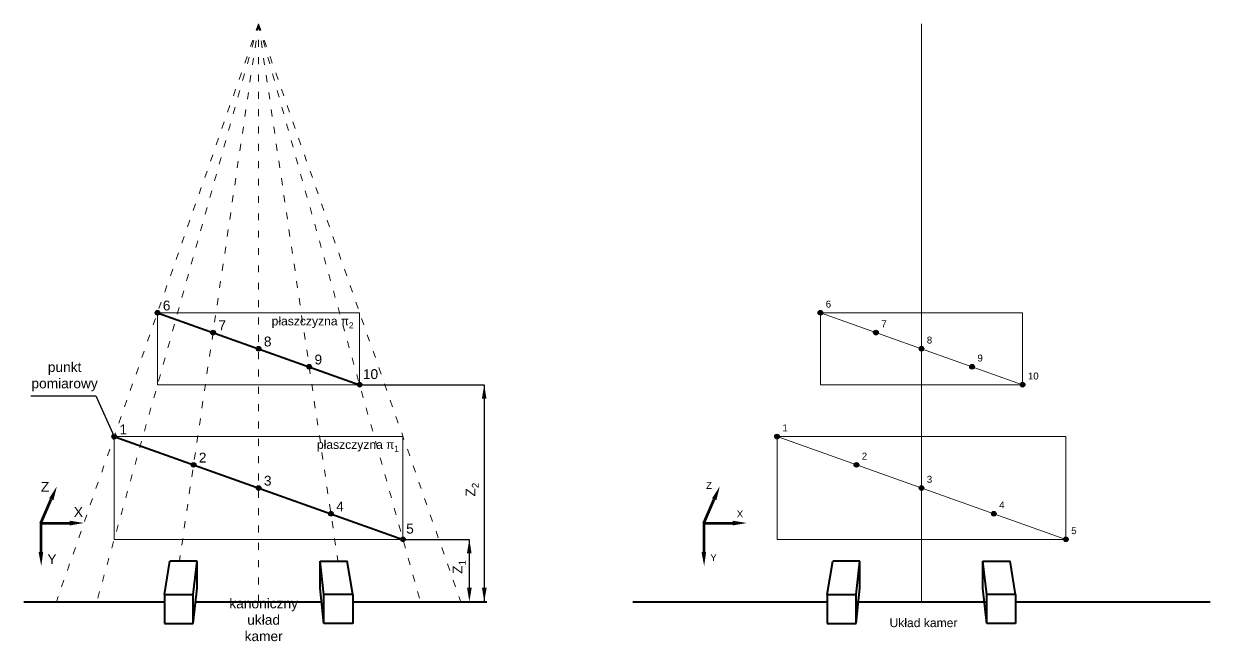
# Model space of a CAD drawing. Header units: millimetres. Extents: x 155 to 5108, y -52 to 2474.
# Drawn here: x 3053 to 5108, y 246 to 1314 of the extents above; entities that cross this region are included whole.
import ezdxf

# ---------------------------------------------------------------- set-up
doc = ezdxf.new("R2010")
doc.units = ezdxf.units.MM
doc.linetypes.add('ACAD_ISO03W100', pattern=[30, 12, -18])
for name, color, linetype, lineweight in [('ciągła cienka', 3, 'Continuous', 30), ('pomoc', 253, 'Continuous', 20), ('punkty', 18, 'Continuous', 30), ('rys_cienka', 7, 'Continuous', 40), ('siatka_kam', 90, 'Continuous', 30), ('tekst', 2, 'Continuous', 40), ('ukl_wspol', 32, 'Continuous', 100)]:
    doc.layers.add(name, color=color, linetype=linetype, lineweight=lineweight)
doc.styles.get("Standard").update_dxf_attribs({"font": 'arial.ttf'})

# ---------------------------------------------------------------- blocks, each defined once
blk = doc.blocks.new('grot strzalki')
at = {"layer": 'ciągła cienka'}
blk.add_solid([(-0.58, -3.5), (0.58, -3.5), (0, 0)], dxfattribs=at)

msp = doc.modelspace()

# ---------------------------------------------------------------- hatches: boundary and pattern name
at = {"layer": 'punkty'}
h = msp.add_hatch(color=256, dxfattribs=at)
h.dxf.hatch_style = 1
h.paths.add_polyline_path([(3288.948, 814.152, 1), (3280.948, 814.152, 1)])
h = msp.add_hatch(color=256, dxfattribs=at)
h.dxf.hatch_style = 1
h.paths.add_polyline_path([(4436.678, 814.152, 1), (4428.678, 814.152, 1)])
h = msp.add_hatch(color=256, dxfattribs=at)
h.dxf.hatch_style = 1
h.paths.add_polyline_path([(3385.163, 779.959, 1), (3377.163, 779.959, 1)])
h = msp.add_hatch(color=256, dxfattribs=at)
h.dxf.hatch_style = 1
h.paths.add_polyline_path([(4532.893, 779.959, 1), (4524.893, 779.959, 1)])
h = msp.add_hatch(color=256, dxfattribs=at)
h.dxf.hatch_style = 1
h.paths.add_polyline_path([(3463.961, 751.956, 1), (3455.961, 751.956, 1)])
h = msp.add_hatch(color=256, dxfattribs=at)
h.dxf.hatch_style = 1
h.paths.add_polyline_path([(4611.69, 751.956, 1), (4603.69, 751.956, 1)])
h = msp.add_hatch(color=256, dxfattribs=at)
h.dxf.hatch_style = 1
h.paths.add_polyline_path([(3551.644, 720.794, 1), (3543.644, 720.794, 1)])
h = msp.add_hatch(color=256, dxfattribs=at)
h.dxf.hatch_style = 1
h.paths.add_polyline_path([(4699.373, 720.794, 1), (4691.373, 720.794, 1)])
h = msp.add_hatch(color=256, dxfattribs=at)
h.dxf.hatch_style = 1
h.paths.add_polyline_path([(3638.974, 689.759, 1), (3630.974, 689.759, 1)])
h = msp.add_hatch(color=256, dxfattribs=at)
h.dxf.hatch_style = 1
h.paths.add_polyline_path([(4786.703, 689.759, 1), (4778.703, 689.759, 1)])
h = msp.add_hatch(color=256, dxfattribs=at)
h.dxf.hatch_style = 1
h.paths.add_polyline_path([(3213.961, 599.918, 1), (3205.961, 599.918, 1)])
h = msp.add_hatch(color=256, dxfattribs=at)
h.dxf.hatch_style = 1
h.paths.add_polyline_path([(4361.69, 599.918, 1), (4353.69, 599.918, 1)])
h = msp.add_hatch(color=256, dxfattribs=at)
h.dxf.hatch_style = 1
h.paths.add_polyline_path([(3351.401, 551.074, 1), (3343.401, 551.074, 1)])
h = msp.add_hatch(color=256, dxfattribs=at)
h.dxf.hatch_style = 1
h.paths.add_polyline_path([(4499.13, 551.074, 1), (4491.13, 551.074, 1)])
h = msp.add_hatch(color=256, dxfattribs=at)
h.dxf.hatch_style = 1
h.paths.add_polyline_path([(3463.961, 511.072, 1), (3455.961, 511.072, 1)])
h = msp.add_hatch(color=256, dxfattribs=at)
h.dxf.hatch_style = 1
h.paths.add_polyline_path([(4611.69, 511.072, 1), (4603.69, 511.072, 1)])
h = msp.add_hatch(color=256, dxfattribs=at)
h.dxf.hatch_style = 1
h.paths.add_polyline_path([(3589.213, 466.559, 1), (3581.213, 466.559, 1)])
h = msp.add_hatch(color=256, dxfattribs=at)
h.dxf.hatch_style = 1
h.paths.add_polyline_path([(4736.943, 466.559, 1), (4728.943, 466.559, 1)])
h = msp.add_hatch(color=256, dxfattribs=at)
h.dxf.hatch_style = 1
h.paths.add_polyline_path([(3713.961, 422.226, 1), (3705.961, 422.226, 1)])
h = msp.add_hatch(color=256, dxfattribs=at)
h.dxf.hatch_style = 1
h.paths.add_polyline_path([(4861.69, 422.226, 1), (4853.69, 422.226, 1)])

# ---------------------------------------------------------------- linework, layer by layer
at = {"layer": 'ciągła cienka'}
for p, q in [((3634.974, 689.759), (3850.696, 689.759)), ((3850.696, 689.759), (3850.696, 314.152)), ((3065.494, 670.716), (3178.505, 670.716)), ((3178.505, 670.716), (3209.961, 599.918)), ((3709.961, 422.226), (3824.859, 422.226)), ((3824.859, 422.226), (3824.859, 338.547))]:
    msp.add_line(p, q, dxfattribs=at)
at = {"layer": 'pomoc', "linetype": 'ACAD_ISO03W100'}
for p, q in [((3459.961, 1314.152), (3109.936, 314.152)), ((3459.961, 1314.152), (3179.669, 314.152)), ((3459.961, 1314.152), (3322.843, 384.589)), ((3459.961, 314.152), (3459.961, 1314.152)), ((3459.961, 1314.152), (3809.986, 314.152)), ((3459.961, 1314.152), (3597.327, 384.589)), ((3459.961, 1314.152), (3740.253, 314.152))]:
    msp.add_line(p, q, dxfattribs=at)
at = {"layer": 'pomoc'}
for p, q in [((4607.69, 314.152), (4607.69, 1314.152)), ((3284.948, 814.152), (3634.974, 814.152)), ((3284.948, 814.152), (3284.948, 689.759)), ((3634.974, 814.152), (3634.974, 689.759)), ((4432.678, 814.152), (4782.703, 814.152)), ((4432.678, 814.152), (4432.678, 689.759)), ((4432.678, 814.152), (4782.703, 689.759)), ((4782.703, 814.152), (4782.703, 689.759)), ((3634.974, 689.759), (3284.948, 689.759)), ((4782.703, 689.759), (4432.678, 689.759)), ((3209.961, 599.918), (3459.961, 599.918)), ((3209.961, 599.918), (3209.961, 422.226)), ((3709.961, 599.918), (3459.961, 599.918)), ((3709.961, 599.918), (3709.961, 422.226)), ((4357.69, 599.918), (4607.69, 599.918)), ((4357.69, 599.918), (4357.69, 422.226)), ((4357.69, 599.918), (4857.69, 422.226)), ((4857.69, 599.918), (4607.69, 599.918)), ((4857.69, 599.918), (4857.69, 422.226)), ((3709.961, 422.226), (3209.961, 422.226)), ((4857.69, 422.226), (4357.69, 422.226))]:
    msp.add_line(p, q, dxfattribs=at)
at = {"layer": 'punkty'}
for centre in [(3284.948, 814.152), (4432.678, 814.152), (3381.163, 779.959), (4528.893, 779.959), (3459.961, 751.956), (4607.69, 751.956), (3547.644, 720.794), (4695.373, 720.794), (3634.974, 689.759), (4782.703, 689.759), (3209.961, 599.918), (4357.69, 599.918), (3347.401, 551.074), (4495.13, 551.074), (3459.961, 511.072), (4607.69, 511.072), (3585.213, 466.559), (4732.943, 466.559), (3709.961, 422.226), (4857.69, 422.226)]:
    msp.add_circle(centre, 4, dxfattribs=at)
at = {"layer": 'rys_cienka'}
for p, q in [((3284.948, 814.152), (3634.974, 689.759)), ((3209.961, 599.918), (3709.961, 422.226)), ((3296.895, 326.772), (3306.443, 384.589)), ((3353.516, 384.589), (3306.443, 384.589)), ((3346.895, 326.772), (3353.516, 384.589)), ((3353.516, 337.517), (3353.516, 384.589)), ((3573.027, 326.772), (3566.406, 384.589)), ((3566.406, 337.517), (3566.406, 384.589)), ((3566.406, 384.589), (3613.479, 384.589)), ((3623.027, 326.772), (3613.479, 384.589)), ((4444.624, 326.772), (4454.173, 384.589)), ((4501.245, 384.589), (4454.173, 384.589)), ((4494.624, 326.772), (4501.245, 384.589)), ((4501.245, 337.517), (4501.245, 384.589)), ((4720.756, 326.772), (4714.136, 384.589)), ((4714.136, 337.517), (4714.136, 384.589)), ((4714.136, 384.589), (4761.208, 384.589)), ((4770.756, 326.772), (4761.208, 384.589)), ((3346.895, 276.772), (3353.516, 337.517)), ((3573.027, 276.772), (3566.406, 337.517)), ((4494.624, 276.772), (4501.245, 337.517)), ((4720.756, 276.772), (4714.136, 337.517)), ((3053.395, 314.152), (3296.895, 314.152)), ((3296.895, 326.772), (3346.895, 326.772)), ((3296.895, 326.772), (3296.895, 276.772)), ((3346.895, 276.772), (3346.895, 326.772)), ((3350.969, 314.152), (3568.953, 314.152)), ((3623.027, 326.772), (3573.027, 326.772)), ((3573.027, 276.772), (3573.027, 326.772)), ((3623.027, 326.772), (3623.027, 276.772)), ((3623.027, 314.152), (3855.263, 314.152)), ((4107.69, 314.152), (4444.624, 314.152)), ((4444.624, 326.772), (4494.624, 326.772)), ((4444.624, 326.772), (4444.624, 276.772)), ((4494.624, 276.772), (4494.624, 326.772)), ((4494.624, 314.152), (4720.756, 314.152)), ((4770.756, 326.772), (4720.756, 326.772)), ((4720.756, 276.772), (4720.756, 326.772)), ((4770.756, 326.772), (4770.756, 276.772)), ((4770.756, 314.152), (5107.69, 314.152)), ((3296.895, 276.772), (3346.895, 276.772)), ((3623.027, 276.772), (3573.027, 276.772)), ((4444.624, 276.772), (4494.624, 276.772)), ((4770.756, 276.772), (4720.756, 276.772))]:
    msp.add_line(p, q, dxfattribs=at)
at = {"layer": 'ukl_wspol'}
for p, q in [((3083.143, 450.398), (3101.137, 491.644)), ((4230.872, 450.398), (4248.866, 491.644)), ((3083.143, 450.398), (3133.143, 450.398)), ((3083.143, 450.398), (3083.143, 400.398)), ((4230.872, 450.398), (4280.872, 450.398)), ((4230.872, 450.398), (4230.872, 400.398))]:
    msp.add_line(p, q, dxfattribs=at)

# ---------------------------------------------------------------- block references
at = {"layer": 'siatka_kam'}
for p, xscale, yscale, zscale, rotation in [((3850.696, 689.759), 6.971660711997174, 6.971660711997174, 6.971660711997174, 359.7207645192616), ((3110.799, 514.051), 6.971660711997173, 6.971660711997173, 6.971660711997173, 336.6731836161581), ((4258.528, 514.051), 6.971660711997172, 6.971660711997172, 6.971660711997172, 336.6731836161581), ((3157.544, 450.502), 6.971660711997174, 6.971660711997174, 6.971660711997174, 270.2427176688617), ((4305.273, 450.502), 6.971660711997174, 6.971660711997174, 6.971660711997174, 270.2427176688617), ((3824.859, 422.226), 6.971660711997174, 6.971660711997174, 6.971660711997174, 359.7207645192616), ((3083.708, 376.004), 6.971660711997174, 6.971660711997174, 6.971660711997174, 181.3272608441417), ((4231.437, 376.004), 6.971660711997174, 6.971660711997174, 6.971660711997174, 181.3272608441417), ((3824.859, 314.152), 6.971660711997174, 6.971660711997174, 6.971660711997174, 179.7207645192616), ((3850.696, 314.152), 6.971660711997174, 6.971660711997174, 6.971660711997174, 179.7207645192616)]:
    msp.add_blockref('grot strzalki', p, dxfattribs=dict(at, xscale=xscale, yscale=yscale, zscale=zscale, rotation=rotation))

# ---------------------------------------------------------------- texts
at = {"layer": 'tekst'}
for s, width, heights, insert, char_height, attachment_point in [('6', 12.42658, [0], (3294.169, 835.194), 17, 1), ('6', 12.42658, [0], (4441.898, 835.194), 12, 1), ('\\A1;płaszczyzna {\\Fgreekc|c238;p\\fArial|b0|i0|c238|p34;\\H0.7x;\\S^ 2;}', 148.52474, [18.049], (3482.622, 807.348), 15, 1), ('7', 12.42658, [0], (3390.384, 801.001), 17, 1), ('7', 12.42658, [0], (4538.113, 801.001), 12, 1), ('8', 12.42658, [0], (3469.182, 772.998), 17, 1), ('8', 12.42658, [0], (4616.911, 772.998), 12, 1), ('9', 12.42658, [0], (3556.865, 741.836), 17, 1), ('9', 12.42658, [0], (4704.594, 741.836), 12, 1), ('punkt pomiarowy', 113.26359, [56.807], (3124.156, 703.617), 17, 5), ('10', 12.42658, [0], (3640.545, 716.589), 17, 1), ('10', 12.42658, [0], (4791.924, 710.801), 12, 1), ('1', 12.42658, [0], (3219.182, 620.96), 17, 1), ('1', 12.42658, [0], (4366.911, 620.96), 12, 1), ('\\A1;płaszczyzna {\\Fgreekc|c238;p\\fArial|b0|i0|c238|p34;\\H0.7x;\\S^ 1;}', 144.03708, [19.579], (3561.035, 593.677), 15, 1), ('2', 12.42658, [0], (3356.622, 572.116), 17, 1), ('2', 12.42658, [0], (4504.351, 572.116), 12, 1), ('\\A1;Z', 12.42658, [0], (3083.111, 521.57), 17, 1), ('3', 12.42658, [0], (3469.182, 532.114), 17, 1), ('\\A1;Z', 12.42658, [0], (4234.721, 521.57), 12, 1), ('3', 12.42658, [0], (4616.911, 532.114), 12, 1), ('\\A1;X', 12.42658, [0], (3140.144, 478.065), 17, 1), ('4', 12.42658, [0], (3594.434, 487.601), 17, 1), ('4', 12.42658, [0], (4742.164, 487.601), 12, 1), ('\\A1;X', 12.42658, [0], (4287.874, 472.142), 12, 1), ('5', 12.42658, [0], (3715.544, 449.188), 17, 1), ('5', 12.42658, [0], (4866.911, 443.268), 12, 1), ('\\A1;Y', 12.42658, [0], (3094.304, 396.49), 17, 1), ('\\A1;Y', 12.42658, [0], (4242.033, 396.49), 12, 1), ('kanoniczny układ kamer', 128.25132, [47.536], (3468.799, 282.907), 17, 5), ('Układ kamer', 132.98908, [21.514], (4552.402, 285.357), 15, 1)]:
    msp.add_mtext_dynamic_manual_height_columns(s, width=width, gutter_width=12.5, heights=heights, dxfattribs=dict(at, insert=insert, char_height=char_height, attachment_point=attachment_point))
at = {"layer": 'tekst', "char_height": 17, "attachment_point": 1, "rotation": 90}
for s, insert in [('\\A1;Z{\\H0.7x;\\S^ 2;}', (3818.407, 496.285)), ('\\A1;Z{\\H0.7x;\\S^ 1;}', (3795.801, 362.614))]:
    msp.add_mtext_dynamic_manual_height_columns(s, width=12.42658, gutter_width=12.5, heights=[0], dxfattribs=dict(at, insert=insert))

doc.saveas('drawing.dxf')
